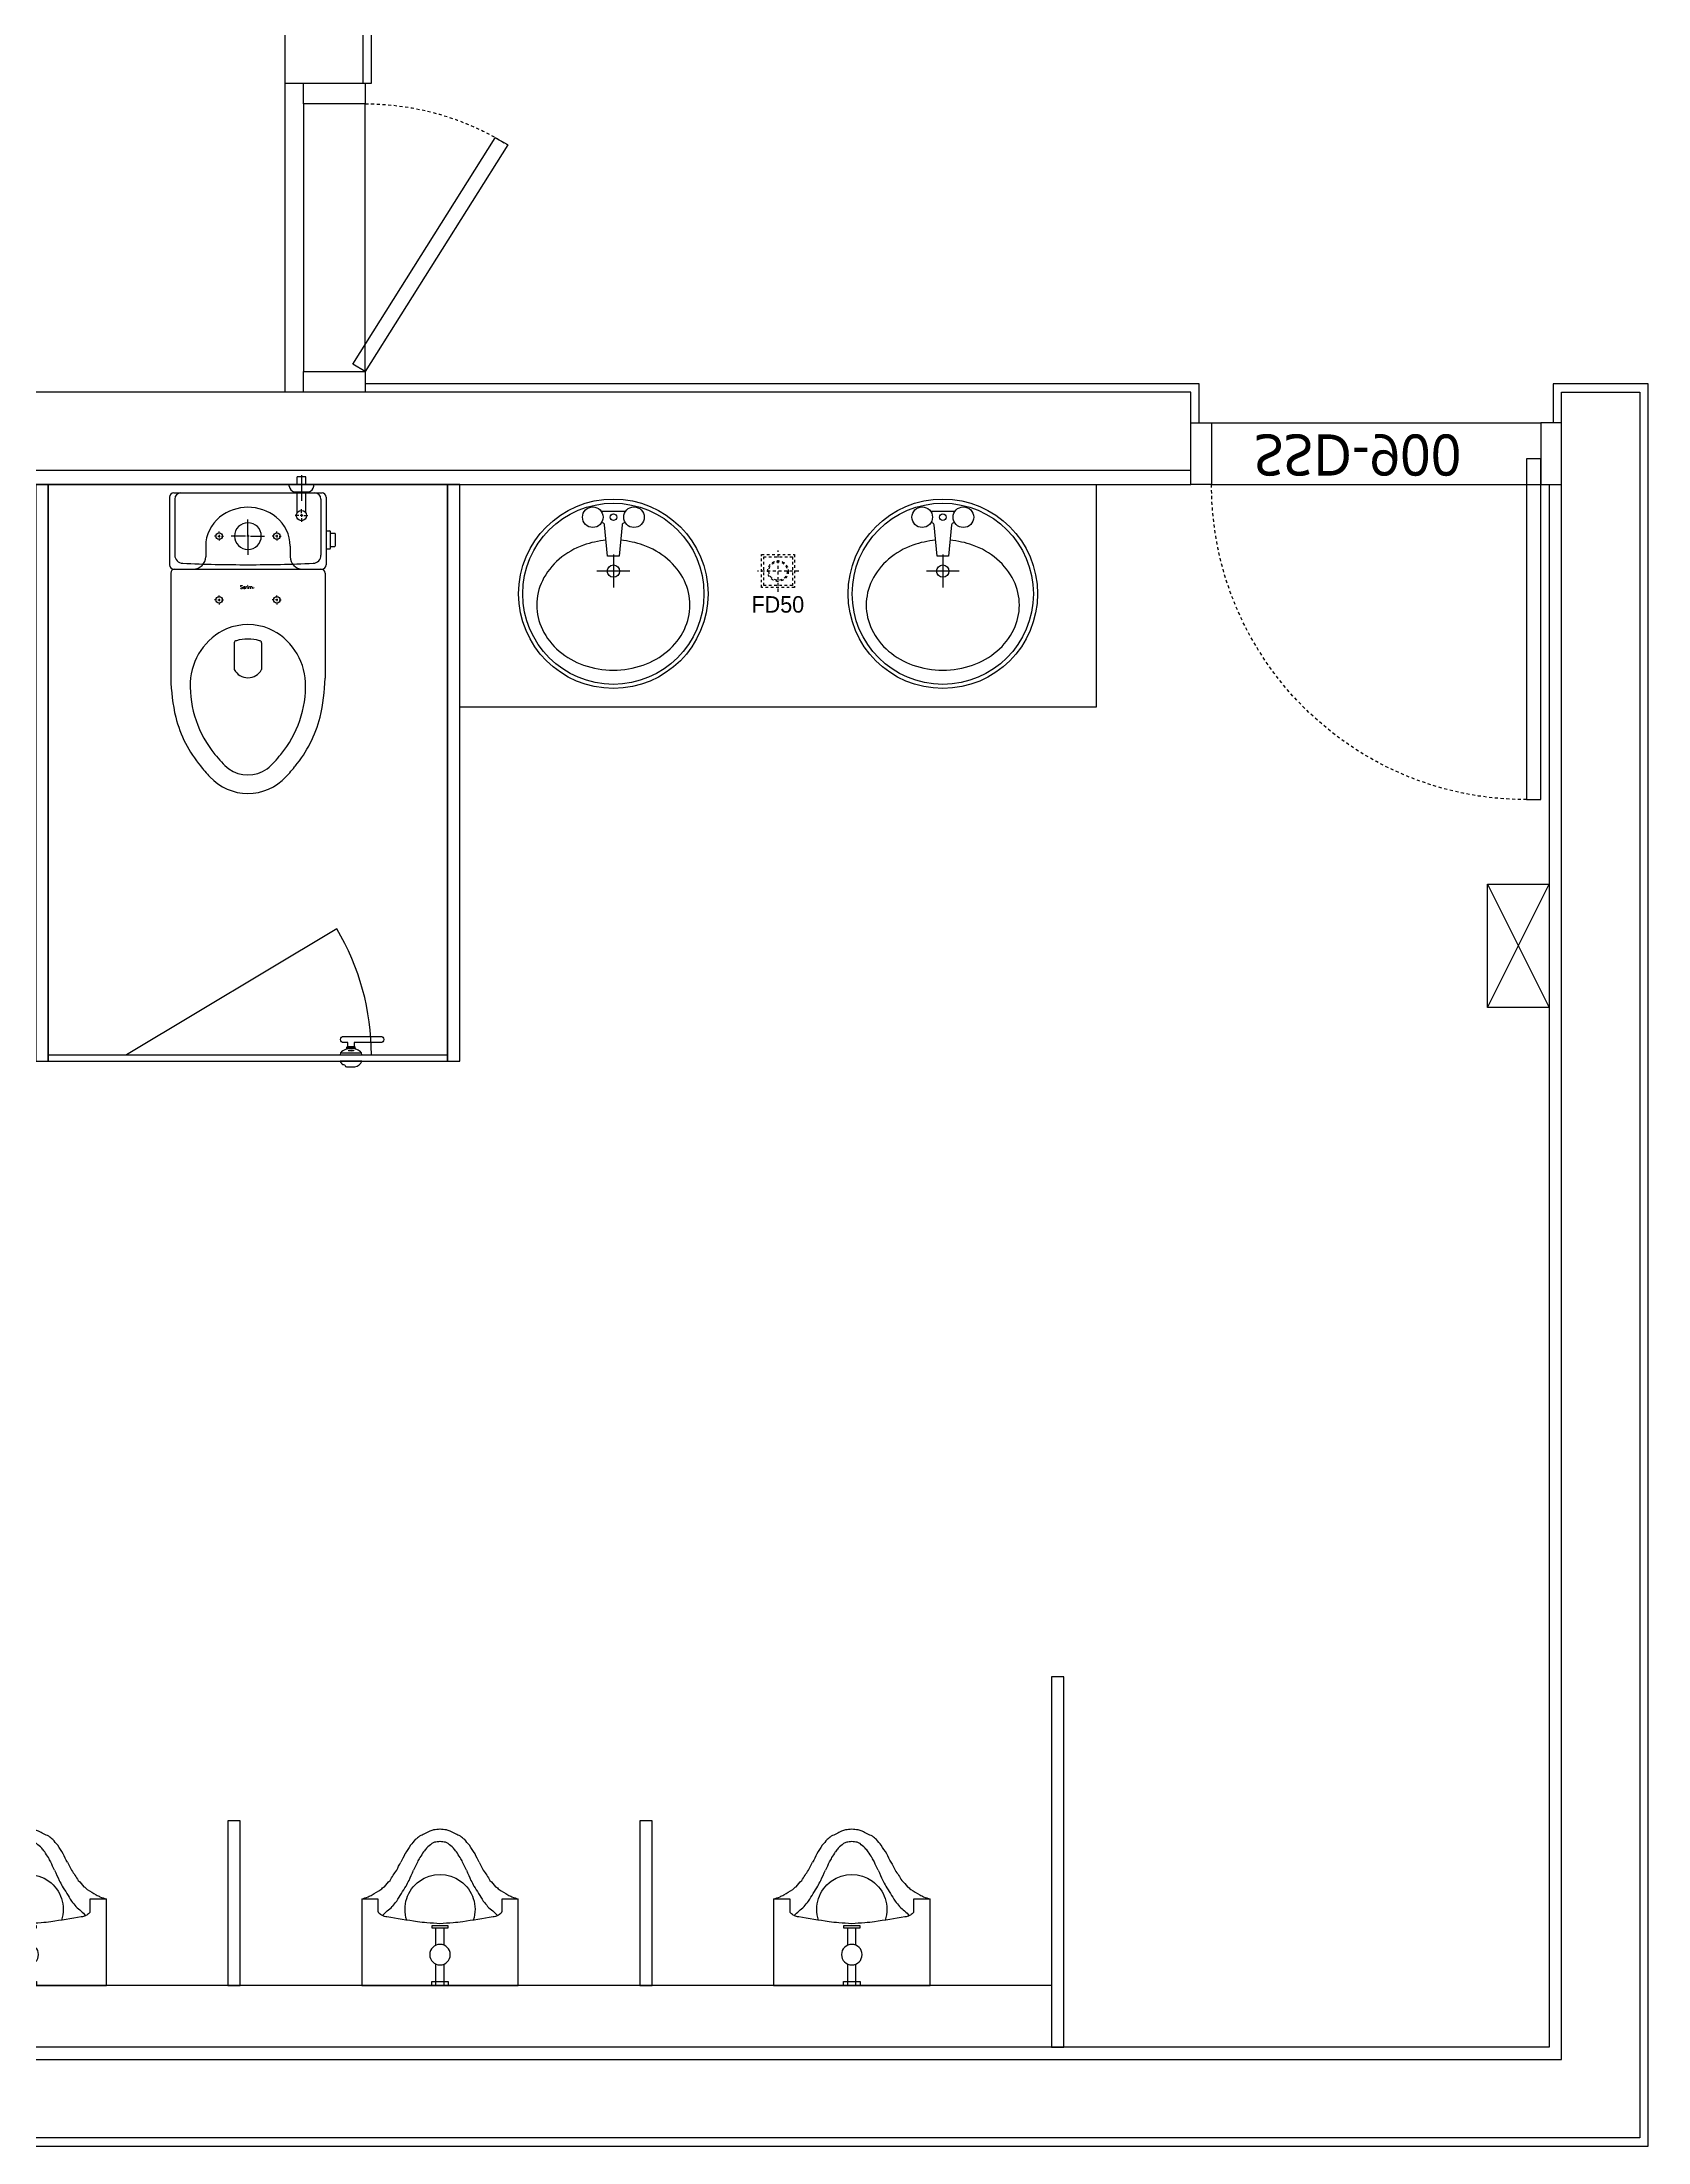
# Model space of a CAD drawing. Header units: millimetres. Extents: x 13515 to 183937, y -33900 to -660.
# Drawn here: x 121778.3 to 121839.4, y -19516.8 to -19437 of the extents above; entities that cross this region are included whole.
import ezdxf

# ---------------------------------------------------------------- set-up
doc = ezdxf.new("R2010")
doc.units = ezdxf.units.MM
doc.header["$LTSCALE"] = 100
doc.header["$MEASUREMENT"] = 0
for name, pattern in [('-HID', [2.5, 1.5, -1]), ('A0-000 XR 평면도$0$HID', [2.5, 1.5, -1]), ('HID', [2.5, 1.5, -1])]:
    doc.linetypes.add(name, pattern=pattern)
doc.layers.get('0').update_dxf_attribs({"linetype": 'CONTINUOUS'})
doc.layers.get('Defpoints').update_dxf_attribs({"color": 171, "linetype": 'CONTINUOUS'})
for name, color, linetype in [('A0-000 XR 평면도$0$DOOR', 4, 'CONTINUOUS'), ('A0-000 XR 평면도$0$DOOR(OPEN ELE)', 5, 'CONTINUOUS'), ('DOOR', 4, 'CONTINUOUS'), ('DOOR(OPEN ELE)', 5, 'CONTINUOUS'), ('ELE9', 9, 'CONTINUOUS'), ('TOI', 12, 'CONTINUOUS')]:
    doc.layers.add(name, color=color, linetype=linetype)
doc.styles.add('DIM', font='txt.shx', dxfattribs={"height": 30})
doc.styles.add('SID', font='')
doc.styles.add('나눔바른고딕', font='NanumBarunGothic.ttf')
doc.styles.get('SID').set_extended_font_data('Dotum')

# ---------------------------------------------------------------- blocks, each defined once
blk = doc.blocks.new('A$C70181699')
at = {"layer": 'TOI', "linetype": '-HID', "ltscale": 0.05}
for p, q in [((67.4, 59.7), (67.4, 159.7)), ((117.4, 109.7), (17.4, 109.7))]:
    blk.add_line(p, q, dxfattribs=at)
at = {"layer": 'TOI', "linetype": '-HID', "ltscale": 0.01}
for points in [[(107.4, 69.7), (27.4, 69.7), (27.4, 149.7), (107.4, 149.7)], [(102.4, 74.7), (32.4, 74.7), (32.4, 144.7), (102.4, 144.7)]]:
    blk.add_lwpolyline(points, close=True, dxfattribs=at)
for radius in [25, 22.5]:
    blk.add_circle((67.4, 109.7), radius, dxfattribs=at)
at = {"layer": 'Defpoints', "style": 'SID'}
blk.add_text('FD50', height=40, dxfattribs=at).set_placement((2.8, 8.9))
blk = doc.blocks.new('A$C154D126E')
at = {"layer": 'TOI'}
for p, q in [((259.3, 430), (200.7, 430)), ((203.8, 402), (200.7, 402)), ((216, 321), (208.8, 397.5)), ((251.2, 397.5), (244, 321)), ((259.3, 402), (256.2, 402)), ((244, 321), (216, 321)), ((230, 325), (230, 245)), ((270, 285), (190, 285))]:
    blk.add_line(p, q, dxfattribs=at)
for centre, radius in [((230, 230), 230), ((230, 230), 220), ((180, 416), 25), ((230, 416), 8), ((280, 416), 25), ((230, 285), 15)]:
    blk.add_circle(centre, radius, dxfattribs=at)
for centre, radius, start, end in [((230, 142.1), 218.4, 94.6377, 109.3849), ((203.8, 397), 5, 5.3909, 90), ((230, 142.1), 218.4, 70.6151, 85.3623), ((256.2, 397), 5, 90, 174.6091), ((203.6, 190.5), 162.4, 130.3466, 154.0053), ((219.6, 171.6), 187.1, 109.3849, 130.3466), ((240.4, 171.6), 187.1, 49.6534, 70.6151), ((256.4, 190.5), 162.4, 25.9947, 49.6534), ((178.9, 202.5), 134.9, 154.0053, 180), ((281.1, 202.5), 134.9, 0, 25.9947), ((178.9, 202.5), 134.9, 180, 205.9947), ((281.1, 202.5), 134.9, 334.0053, 0), ((203.6, 214.5), 162.4, 205.9947, 229.6534), ((256.4, 214.5), 162.4, 310.3466, 334.0053), ((219.6, 233.4), 187.1, 229.6534, 250.6151), ((230, 262.9), 218.4, 250.6151, 270), ((230, 262.9), 218.4, 270, 289.3849), ((240.4, 233.4), 187.1, 289.3849, 310.3466)]:
    blk.add_arc(centre, radius, start, end, dxfattribs=at)
blk = doc.blocks.new('A$C3F015CE3')
at = {"layer": 'TOI'}
for p, q in [((354.8, 750), (354.8, 768.6)), ((375.3, 768.6), (354.8, 768.6)), ((365, 773.2), (365, 710.9)), ((375.3, 750), (375.3, 768.6)), ((45, 720), (45, 555)), ((55, 730), (415, 730)), ((57.5, 715), (57.5, 579)), ((335, 746), (335, 750)), ((382.6, 732), (347.4, 732)), ((354.8, 683), (354.8, 732)), ((375.3, 683), (375.3, 732)), ((395, 746), (395, 750)), ((412.5, 715), (412.5, 579)), ((425, 720), (425, 555)), ((235, 631), (235, 665.5)), ((359, 675), (349.5, 675)), ((359, 675), (349.5, 675)), ((368, 675), (362, 675)), ((368, 675), (362, 675)), ((365, 681), (365, 690.5)), ((365, 681), (365, 690.5)), ((365, 678), (365, 672)), ((365, 678), (365, 672)), ((365, 669), (365, 659.5)), ((365, 669), (365, 659.5)), ((371, 675), (380.5, 675)), ((371, 675), (380.5, 675)), ((159, 625), (154, 625)), ((162, 625), (168, 625)), ((165, 631), (165, 636)), ((165, 628), (165, 622)), ((165, 619), (165, 614)), ((171, 625), (176, 625)), ((229, 625), (194.5, 625)), ((238, 625), (232, 625)), ((235, 626), (235, 660.5)), ((235, 628), (235, 622)), ((235, 623), (235, 617)), ((235, 619), (235, 584.5)), ((235, 614), (235, 579.5)), ((241, 625), (275.5, 625)), ((299, 625), (294, 625)), ((308, 625), (302, 625)), ((305, 631), (305, 636)), ((305, 628), (305, 622)), ((305, 619), (305, 614)), ((311, 625), (316, 625)), ((425, 637.9), (433.5, 637.9)), ((435.5, 595.9), (435.5, 635.9)), ((435.5, 631.9), (445.8, 631.9)), ((447.8, 601.9), (447.8, 629.9)), ((132.5, 600.6), (132.5, 575)), ((337.5, 600.6), (337.5, 575)), ((425, 593.9), (433.5, 593.9)), ((435.5, 599.9), (445.8, 599.9)), ((47.5, 535), (47.5, 280)), ((52.5, 545), (417.5, 545)), ((55, 545), (415, 545)), ((422.5, 535), (422.5, 280)), ((159, 470), (154, 470)), ((162, 470), (168, 470)), ((165, 476), (165, 481)), ((165, 473), (165, 467)), ((165, 464), (165, 459)), ((171, 470), (176, 470)), ((299, 470), (294, 470)), ((308, 470), (302, 470)), ((305, 476), (305, 481)), ((305, 473), (305, 467)), ((305, 464), (305, 459)), ((311, 470), (316, 470)), ((202, 366), (202, 301)), ((268, 366), (268, 301))]:
    blk.add_line(p, q, dxfattribs=at)
for centre, radius in [((365, 675), 12.5), ((165, 625), 8), ((305, 625), 8), ((165, 470), 8), ((305, 470), 8)]:
    blk.add_circle(centre, radius, dxfattribs=at)
for centre, radius, start, end in [((55, 720), 10, 90, 180), ((72.5, 715), 15, 90, 180), ((352.4, 748.9), 17.6, 189.469, 253.5331), ((377.6, 748.9), 17.6, 286.4669, 350.531), ((397.5, 715), 15, 0, 90), ((415, 720), 10, 0, 90), ((222.5, 600.6), 90, 128.6822, 180), ((235, 585), 110, 51.3178, 128.6822), ((247.5, 600.6), 90, 0, 51.3178), ((235, 625), 32.5, 90, 270), ((235, 625), 32.5, 270, 90), ((433.5, 635.9), 2, 0, 90), ((445.8, 629.9), 2, 0, 90), ((77.5, 579), 20, 180, 267.4985), ((102.5, 575), 30, 270, 0), ((367.5, 575), 30, 180, 270), ((392.5, 579), 20, 272.5015, 0), ((433.5, 595.9), 2, 270, 0), ((445.8, 601.9), 2, 270, 0), ((55, 555), 10, 180, 270), ((57.5, 535), 10, 90, 180), ((233.8, 4155.6), 3600, 267.4985, 270.0199), ((236.3, 4155.6), 3600, 269.9801, 272.5015), ((412.5, 535), 10, 0, 90), ((415, 555), 10, 270, 0), ((235, 270), 140, 68.2132, 111.7868), ((244.9, 263.3), 150, 114.336, 177.4508), ((207, 366), 5, 90, 180), ((235, 274.4), 100.6, 73.8382, 106.1618), ((263, 366), 5, 0, 90), ((225.1, 263.3), 150, 2.5492, 65.664), ((547.3, 295.1), 500, 181.7364, 192.7267), ((354.9, 261.3), 260, 178.084, 219.7652), ((235, 318.2), 37.2, 207.5632, 332.4368), ((115.1, 261.3), 260, 320.2348, 1.916), ((-77.3, 295.1), 500, 347.2733, 358.2636), ((354.9, 261.3), 305, 194.4886, 219.7652), ((115.1, 261.3), 305, 320.2348, 345.5114), ((315.4, 214.5), 245, 216.6852, 225.2345), ((315.4, 214.5), 200, 216.6852, 230.5715), ((235, 125), 80, 234.3409, 305.6591), ((154.6, 214.5), 200, 309.4285, 323.3148), ((154.6, 214.5), 245, 314.7655, 323.3148), ((235, 125), 125, 222.5102, 317.4898)]:
    blk.add_arc(centre, radius, start, end, dxfattribs=at)
at = {"layer": 'TOI', "style": 'DIM'}
for s, height, p in [('S', 8, (216.2, 497.2)), ('erim', 8, (222.7, 497.2)), ('㉿', 4, (246, 497.2))]:
    blk.add_text(s, height=height, dxfattribs=at).set_placement(p)
blk = doc.blocks.new('A$C43632D92')
at = {"layer": 'TOI'}
for p, q in [((0, 0), (0, 210)), ((0, 210), (40, 210)), ((40, 210), (40, 180)), ((340, 180), (340, 210)), ((340, 210), (380, 210)), ((380, 210), (380, 0)), ((170, 140), (170, 145)), ((170, 145), (210, 145)), ((210, 140), (170, 140)), ((180, 97.9), (180, 140)), ((200, 97.9), (200, 140)), ((210, 145), (210, 140)), ((180, 0), (180, 52.1)), ((200, 0), (200, 52.1)), ((210, 10), (170, 10)), ((170, 10), (170, 0)), ((210, 0), (210, 10)), ((380, 0), (0, 0))]:
    blk.add_line(p, q, dxfattribs=at)
blk.add_circle((190, 75), 25, dxfattribs=at)
for centre, radius, start, end in [((107.9, 393.7), 44.6, 299.7449, 315.9946), ((56.6, 564.7), 218.4, 292.4234, 299.7449), ((154.9, 425.6), 51.6, 281.3099, 292.4234), ((165.4, 502.9), 125.3, 274.1849, 281.3099), ((214.6, 502.9), 125.3, 258.6901, 265.8151), ((225.1, 425.6), 51.6, 247.5766, 258.6901), ((323.4, 564.7), 218.4, 240.2551, 247.5766), ((272.1, 393.7), 44.6, 224.0054, 240.2551), ((-107.6, 413.2), 232.1, 330.6756, 336.3307), ((-81.6, 453.3), 229.3, 324.4623, 330.6756), ((29.5, 426.8), 123.6, 315.9946, 324.4623), ((-23.9, 395.4), 185.3, 329.0362, 332.8234), ((-153.2, 506.9), 353.6, 326.2948, 329.0362), ((109, 366), 58, 315, 326.2948), ((79.3, 435.7), 128.2, 307.4131, 315), ((165.5, 362.9), 18.4, 284.0362, 307.4131), ((175.7, 407.4), 59.1, 271.0416, 284.0362), ((204.3, 407.4), 59.1, 255.9638, 268.9584), ((214.5, 362.9), 18.4, 232.5869, 255.9638), ((300.7, 435.7), 128.2, 225, 232.5869), ((271, 366), 58, 213.7052, 225), ((533.2, 506.9), 353.6, 210.9638, 213.7052), ((403.9, 395.4), 185.3, 207.1766, 210.9638), ((350.6, 426.8), 123.6, 215.5377, 224.0054), ((461.6, 453.3), 229.3, 209.3244, 215.5377), ((487.6, 413.2), 232.1, 203.6693, 209.3244), ((143, 174), 110, 132.5011, 143.1301), ((273, 139), 235, 143.1301, 150.3962), ((278.1, 195.4), 210.8, 150.3962, 156.3307), ((190, 185), 85, 341.9686, 198.0314), ((426.5, 133.1), 334.5, 153.9528, 158.6261), ((-67.1, 379.1), 217, 332.8234, 338.6261), ((447.1, 379.1), 217, 201.3739, 207.1766), ((-46.5, 133.1), 334.5, 21.3739, 26.0472), ((102, 195.4), 210.8, 23.6693, 29.6038), ((107, 139), 235, 29.6038, 36.8699), ((237, 174), 110, 36.8699, 47.4989), ((69.9, 35.3), 188.1, 106.7218, 111.8014), ((51.6, 153.4), 71.7, 111.8014, 120.032), ((246.6, -112.4), 399.5, 120.032, 123.6901), ((93.3, 182.6), 69, 123.6901, 132.5011), ((141.5, 148.5), 79.9, 135, 147.2854), ((1291.9, -519.1), 1407.5, 147.2854, 149.0362), ((268.1, 163.1), 178.6, 149.0362, 153.9528), ((111.9, 163.1), 178.6, 26.0472, 30.9638), ((-911.9, -519.1), 1407.5, 30.9638, 32.7146), ((238.5, 148.5), 79.9, 32.7146, 45), ((286.7, 182.6), 69, 47.4989, 56.3099), ((133.4, -112.4), 399.5, 56.3099, 59.968), ((328.4, 153.4), 71.7, 59.968, 68.1986), ((310.1, 35.3), 188.1, 68.1986, 73.2782), ((46.1, 180), 6.05, 180, 225), ((61.8, 195.7), 28.3, 225, 245.3815), ((254.9, -34.9), 289.7, 128.5584, 135), ((69.1, 211.7), 45.9, 245.3815, 259.992), ((388.3, 2020.6), 1882.7, 259.992, 262.267), ((206.3, 680.3), 530.2, 262.267, 264.8056), ((173.7, 680.3), 530.2, 275.1944, 277.733), ((-8.3, 2020.6), 1882.7, 277.733, 280.008), ((125.2, -34.9), 289.7, 45, 51.4416), ((310.9, 211.7), 45.9, 280.008, 294.6185), ((318.2, 195.7), 28.3, 294.6185, 315), ((334, 180), 6.05, 315, 0), ((246.1, 1117.1), 968.7, 264.8056, 266.6834), ((134, 1117.1), 968.7, 273.3166, 275.1944)]:
    blk.add_arc(centre, radius, start, end, dxfattribs=at)
blk = doc.blocks.new('A0-000 XR 평면도$0$A$C60820D4B')
at = {"layer": 'A0-000 XR 평면도$0$DOOR'}
for points in [[(500, 700), (500, 750), (350, 750), (350, 700)], [(500, 0), (500, 50), (350, 50), (350, 0)]]:
    blk.add_lwpolyline(points, close=True, dxfattribs=at)
for points in [[(3.8, 600.1), (350, 50), (380.3, 67.5), (34.6, 616.9)], [(3.8, 600.1), (34.6, 616.9)]]:
    blk.add_lwpolyline(points, dxfattribs=at)
at = {"layer": 'A0-000 XR 평면도$0$DOOR(OPEN ELE)'}
for p, q in [((350, 50), (350, 700)), ((500, 700), (500, 50))]:
    blk.add_line(p, q, dxfattribs=at)
at = {"layer": 'A0-000 XR 평면도$0$DOOR(OPEN ELE)', "linetype": 'A0-000 XR 평면도$0$HID', "ltscale": 0.05}
blk.add_arc((350, 50), 650, 90, 122.1801, dxfattribs=at)
blk = doc.blocks.new('A$C6222c99a')
at = {"layer": 'DOOR'}
for points in [[(815, 933.2), (850, 933.2), (850, 105.7), (815, 105.7)], [(0, 18.2), (50, 18.2), (50, 168.2), (0, 168.2)], [(900, 18.2), (850, 18.2), (850, 168.2), (900, 168.2)]]:
    blk.add_lwpolyline(points, close=True, dxfattribs=at)
at = {"layer": 'DOOR(OPEN ELE)', "linetype": 'HID', "ltscale": 0.05}
blk.add_arc((815, 168.2), 765, 90, 180, dxfattribs=at)
at = {"layer": 'Defpoints', "style": '나눔바른고딕'}
blk.add_text('SSD-900', height=100, dxfattribs=at).set_placement((153.4, 46.2))
blk = doc.blocks.new('A$C53FA6734')
at = {"layer": 'TOI'}
blk.add_lwpolyline([(0, 150), (300, 150), (300, 0), (0, 0)], close=True, dxfattribs=at)
for points in [[(300, 0), (0, 150)], [(0, 0), (300, 150)]]:
    blk.add_lwpolyline(points, dxfattribs=at)
blk = doc.blocks.new('FGHJ')
at = {"layer": 'ELE9'}
for p, q in [((37200480, 49937.6), (37199969.2, 49631.3)), ((37200489.1, 49636.3), (37200540.1, 49636.3)), ((37200524.6, 49649.8), (37200504.6, 49649.8)), ((37200574.8, 49661.3), (37200522.1, 49661.3)), ((37200522.1, 49661.3), (37200522.1, 49651.3)), ((37200522.1, 49651.3), (37200524.6, 49649.8)), ((37200524.6, 49648.3), (37200524.6, 49645.9)), ((37202215.6, 47371.3), (37195669.1, 47371.3))]:
    blk.add_line(p, q, dxfattribs=at)
at = {"layer": 'ELE9', "ltscale": 0.1}
for points in [[(37202554.1, 51241.3), (37195639.1, 51241.3), (37195639.1, 52151.3), (37200354.1, 52151.3), (37200354.1, 51991.3), (37200544.1, 51991.3), (37200544.1, 53426.3), (37200354.1, 53426.3), (37200354.1, 52341.3), (37195639.1, 52341.3), (37195639.1, 53846.3), (37195449.1, 53846.3), (37195449.1, 51051.3), (37196559.1, 51051.3), (37196559.1, 49836.3), (37195449.1, 49836.3), (37195449.1, 49096.3), (37195639.1, 49096.3), (37195639.1, 49646.3), (37196749.1, 49646.3), (37196749.1, 51051.3), (37202554.1, 51051.3)], [(37195639.1, 47496.3), (37195639.1, 47191.3), (37203454.1, 47191.3), (37203454.1, 51241.3), (37203644.1, 51241.3), (37203644.1, 47001.3), (37195449.1, 47001.3), (37195449.1, 47496.3)]]:
    blk.add_lwpolyline(points, close=True, dxfattribs=at)
for points in [[(37200544.1, 51991.3), (37200564.1, 51991.3), (37200564.1, 53446.3), (37200474.1, 53446.3)], [(37200354.1, 51991.3), (37200354.1, 51241.3)], [(37195449.1, 47001.3), (37195449.1, 46981.3), (37203664.1, 46981.3), (37203664.1, 51261.3), (37203434.1, 51261.3), (37203434.1, 51166.3)], [(37202574.1, 51166.3), (37202574.1, 51261.3), (37200549.1, 51261.3)], [(37202604.1, 51166.3), (37203404.1, 51166.3)], [(37203424.1, 51016.3), (37203424.1, 47221.3), (37195669.1, 47221.3), (37195669.1, 47526.3), (37195570.1, 47526.3)], [(37195570.1, 49066.3), (37195669.1, 49066.3), (37195669.1, 49616.3), (37196779.1, 49616.3), (37196779.1, 51016.3), (37202554.1, 51016.3)], [(37202604.1, 51016.3), (37203404.1, 51016.3)]]:
    blk.add_lwpolyline(points, dxfattribs=at)
at = {"layer": 'ELE9'}
for points in [[(37199749.1, 49616.3), (37199779.1, 49616.3), (37199779.1, 51016.3), (37199749.1, 51016.3)], [(37199779.1, 51016.3), (37199779.1, 49631.3), (37200749.1, 49631.3), (37200749.1, 51016.3)], [(37199779.1, 51016.3), (37199779.1, 49616.3), (37200749.1, 49616.3), (37200749.1, 51016.3)], [(37200749.1, 49616.3), (37200779.1, 49616.3), (37200779.1, 51016.3), (37200749.1, 51016.3)], [(37202324.1, 50476.3), (37200779.1, 50476.3), (37200779.1, 51016.3), (37202324.1, 51016.3)], [(37202215.6, 47221.3), (37202245.6, 47221.3), (37202245.6, 48121.3), (37202215.6, 48121.3)], [(37200215.6, 47371.3), (37200245.6, 47371.3), (37200245.6, 47771.3), (37200215.6, 47771.3)], [(37201215.6, 47371.3), (37201245.6, 47371.3), (37201245.6, 47771.3), (37201215.6, 47771.3)]]:
    blk.add_lwpolyline(points, close=True, dxfattribs=at)
blk.add_lwpolyline([(37200504.6, 49645.9), (37200504.6, 49648.3), (37200524.6, 49648.3), (37200504.6, 49648.3), (37200504.6, 49649.8), (37200507.1, 49651.3), (37200522.1, 49651.3), (37200507.1, 49651.3), (37200507.1, 49661.3), (37200496.6, 49661.3, -1), (37200496.6, 49676.3), (37200586.6, 49676.3, -1), (37200586.6, 49661.3), (37200574.1, 49661.3)], format="xyb", dxfattribs=at)
for points in [[(37200541.1, 49631.3), (37200540.1, 49636.3, 0.431373), (37200489.1, 49636.3), (37200488.1, 49631.3)], [(37200488.1, 49616.3, 0.106445), (37200493.9, 49608.2, -0.296117), (37200501.5, 49603.5, 0.043036), (37200505.4, 49602.3), (37200523.9, 49602.3, 0.249566), (37200541.1, 49616.3)]]:
    blk.add_lwpolyline(points, format="xyb", close=True, dxfattribs=at)
blk.add_arc((37199964.1, 49631.3), 600, 0, 30.6904, dxfattribs=at)
blk.add_ellipse((37200514.6, 49642.1), major_axis=(6.5, 0), ratio=0.193008, dxfattribs=at)
at = {"layer": 'ELE9', "xscale": -1}
blk.add_blockref('A0-000 XR 평면도$0$A$C60820D4B', (37200899.1, 51241.3), dxfattribs=at)
at = {"layer": 'ELE9', "ltscale": 0.1, "xscale": -1, "rotation": 180}
blk.add_blockref('A$C6222c99a', (37202554.1, 51184.5), dxfattribs=at)
at = {"layer": 'ELE9', "ltscale": 0.1}
for name, p in [('A$C3F015CE3', (37200029.1, 50266.3)), ('A$C154D126E', (37200921.6, 50521.3)), ('A$C154D126E', (37201721.6, 50521.3))]:
    blk.add_blockref(name, p, dxfattribs=at)
at = {"layer": 'ELE9'}
blk.add_blockref('A$C70181699', (37201484.2, 50696.6), dxfattribs=at)
at = {"layer": 'ELE9', "ltscale": 0.1, "rotation": 270}
blk.add_blockref('A$C53FA6734', (37203274.1, 50046.3), dxfattribs=at)
at = {"layer": 'ELE9', "ltscale": 0.1, "xscale": -1}
for p in [(37199920.6, 47371.3), (37200920.6, 47371.3), (37201920.6, 47371.3)]:
    blk.add_blockref('A$C43632D92', p, dxfattribs=at)

msp = doc.modelspace()

# ---------------------------------------------------------------- block references
at = {"xscale": 0.01565102769230769, "yscale": 0.01565102769230769, "zscale": 0.01565102769230769}
msp.add_blockref('FGHJ', (-460436.194, -20252.242), dxfattribs=at)

doc.saveas('drawing.dxf')
